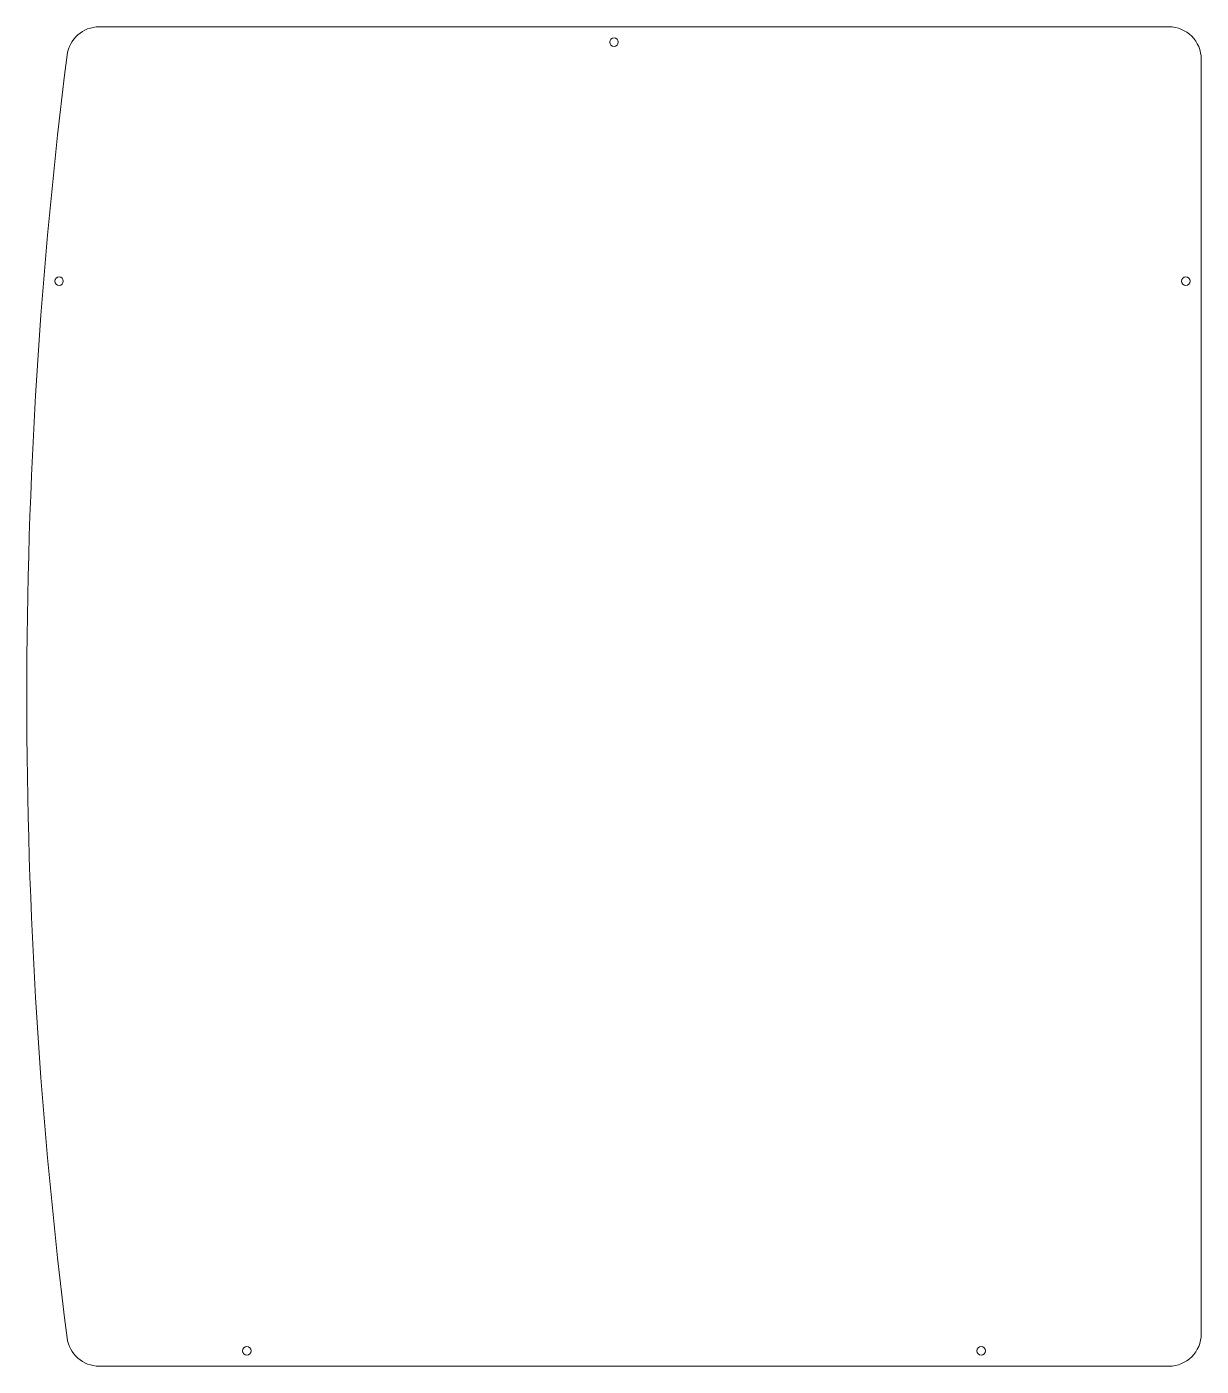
# Model space of a CAD drawing. Header units: millimetres. Extents: x -185 to 159, y 181 to 574.
import ezdxf

# ---------------------------------------------------------------- set-up
doc = ezdxf.new("R2010")
doc.units = ezdxf.units.MM

msp = doc.modelspace()

# ---------------------------------------------------------------- linework, layer by layer
at = {"color": 7, "linetype": 'Continuous', "lineweight": 15}
for p, q in [((-164.04, 573.9), (149.38, 573.9)), ((158.88, 564.4), (158.88, 191)), ((149.38, 181.5), (-164.04, 181.5))]:
    msp.add_line(p, q, dxfattribs=at)
for centre in [(-13.2, 569.4), (-175.83, 499.4), (154.38, 499.4), (-120.78, 186), (94.38, 186)]:
    msp.add_circle(centre, 1.25, dxfattribs=at)
for centre, radius, start, end in [((-164.04, 564.4), 9.5, 90, 172.8018), ((149.38, 564.4), 9.5, 0, 90), ((1314.22, 377.7), 1499.5, 172.8018, 187.1982), ((-164.04, 191), 9.5, 187.1982, 270), ((149.38, 191), 9.5, 270, 0)]:
    msp.add_arc(centre, radius, start, end, dxfattribs=at)

doc.saveas('drawing.dxf')
